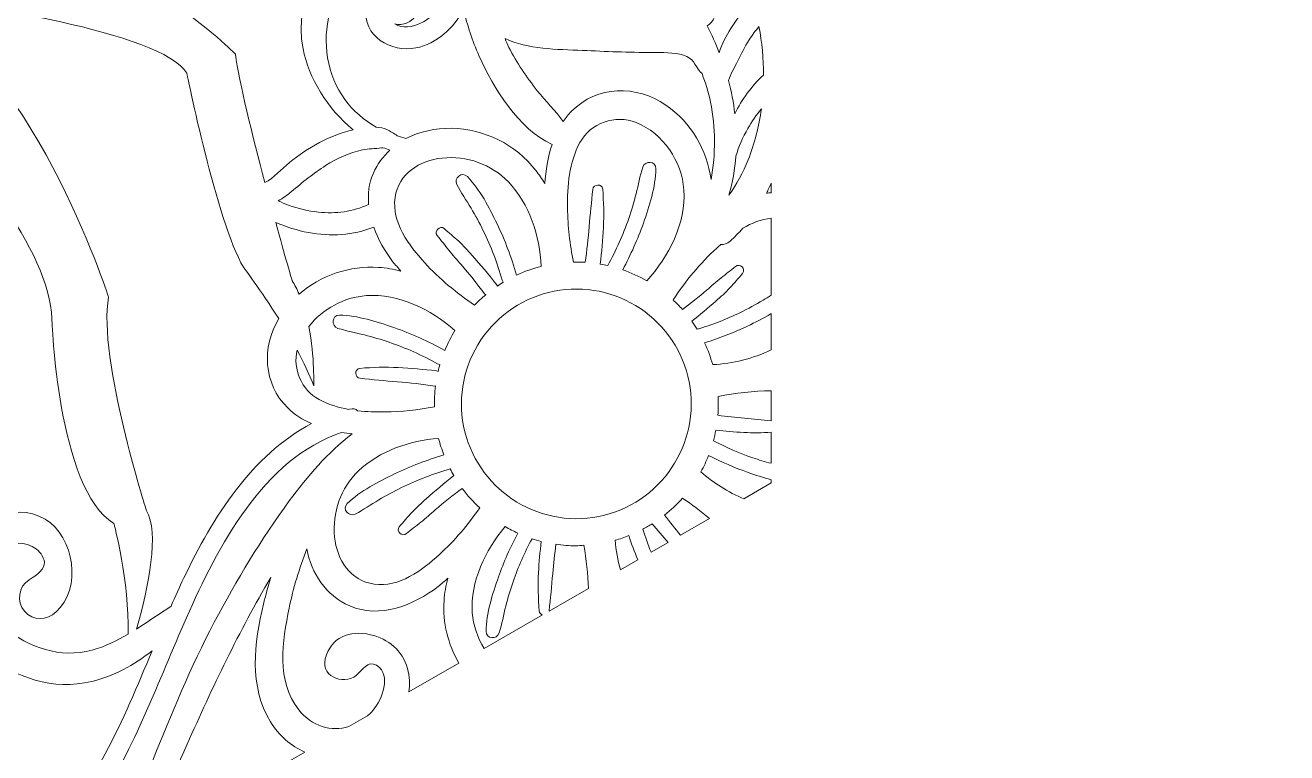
# Model space of a CAD drawing. Extents: x 7 to 992, y -718 to -282.
# Drawn here: x 656.6 to 745.9, y -463.7 to -412.1 of the extents above; entities that cross this region are included whole.
import ezdxf

# ---------------------------------------------------------------- set-up
doc = ezdxf.new("R2010")
doc.units = 0
doc.header["$MEASUREMENT"] = 0
doc.layers.add('Layer 1', color=7, linetype='Continuous')

msp = doc.modelspace()

# ---------------------------------------------------------------- linework, layer by layer
at = {"layer": 'Layer 1', "lineweight": 0}
for points, knots in [([(515.444, -282.485), (515.444, -282.485), (265.444, -282.485), (265.444, -282.485), (265.444, -282.485), (259.139, -282.485), (259.139, -282.485), (259.139, -282.485), (27.261, -282.485), (27.261, -282.485), (27.261, -282.485), (27.261, -282.863), (27.261, -282.863), (27.261, -282.863), (25.9, -282.863), (25.9, -282.863), (25.9, -282.863), (24.898, -282.863), (24.898, -282.863), (24.898, -282.863), (7.489, -306.853), (7.489, -306.853), (7.489, -306.853), (7.489, -496.33), (7.489, -496.33), (7.489, -496.33), (24.898, -524.256), (24.898, -524.256), (24.898, -524.256), (25.039, -524.256), (25.039, -524.256), (25.039, -524.256), (25.9, -525.977), (25.9, -525.977), (25.9, -525.977), (34.578, -543.332), (34.578, -543.332), (34.578, -543.332), (85.476, -645.118), (85.476, -645.118), (85.476, -645.118), (85.476, -693.393), (85.476, -693.393), (85.476, -693.602), (85.486, -693.809), (85.492, -694.016), (85.35, -694.597), (85.266, -695.2), (85.266, -695.825), (85.266, -695.825), (85.266, -710.022), (85.266, -710.022), (85.266, -714.223), (88.671, -717.628), (92.872, -717.628), (92.872, -717.628), (107.069, -717.628), (107.069, -717.628), (107.484, -717.628), (107.889, -717.586), (108.286, -717.521), (108.736, -717.547), (109.188, -717.561), (109.644, -717.561), (109.644, -717.561), (182.159, -717.561), (182.159, -717.561), (182.563, -717.561), (182.965, -717.551), (183.365, -717.531), (183.743, -717.589), (184.126, -717.628), (184.52, -717.628), (184.52, -717.628), (198.717, -717.628), (198.717, -717.628), (202.917, -717.628), (206.322, -714.223), (206.322, -710.022), (206.322, -710.022), (206.322, -695.825), (206.322, -695.825), (206.322, -695.534), (206.302, -695.248), (206.271, -694.965), (206.303, -694.465), (206.325, -693.962), (206.326, -693.453), (206.326, -693.453), (206.326, -645.118), (206.326, -645.118), (206.326, -645.118), (257.204, -543.332), (257.204, -543.332), (257.204, -543.332), (259.139, -539.46), (259.139, -539.46), (259.139, -539.46), (266.763, -524.209), (266.763, -524.209), (266.763, -524.209), (266.763, -645.118), (266.763, -645.118), (266.763, -645.118), (363.469, -645.118), (363.469, -645.118), (363.737, -645.117), (364.003, -645.104), (364.27, -645.096), (364.76, -645.195), (365.268, -645.248), (365.787, -645.248), (365.787, -645.248), (379.984, -645.248), (379.984, -645.248), (384.185, -645.248), (387.59, -641.843), (387.59, -637.643), (387.59, -637.643), (387.59, -623.445), (387.59, -623.445), (387.59, -623.12), (387.563, -622.802), (387.523, -622.487), (387.556, -621.959), (387.579, -621.428), (387.578, -620.891), (387.578, -620.891), (387.578, -584.634), (387.578, -584.634), (387.578, -584.634), (508.12, -524.362), (508.12, -524.362), (508.12, -524.362), (508.12, -717.561), (508.12, -717.561), (508.12, -717.561), (544.378, -717.561), (544.378, -717.561), (545.281, -717.563), (546.172, -717.512), (547.049, -717.417), (547.049, -717.417), (560.83, -717.417), (560.83, -717.417), (565.03, -717.417), (568.436, -714.012), (568.436, -709.811), (568.436, -709.811), (568.436, -696.131), (568.436, -696.131), (568.534, -695.251), (568.591, -694.358), (568.593, -693.453), (568.593, -693.453), (568.593, -645.118), (568.593, -645.118), (568.593, -645.118), (689.443, -645.118), (689.443, -645.118), (689.443, -645.118), (689.443, -693.393), (689.443, -693.393), (689.443, -693.594), (689.453, -693.791), (689.458, -693.99), (689.345, -694.514), (689.28, -695.056), (689.28, -695.614), (689.28, -695.614), (689.28, -709.811), (689.28, -709.811), (689.28, -714.012), (692.686, -717.417), (696.886, -717.417), (696.886, -717.417), (710.981, -717.417), (710.981, -717.417), (711.845, -717.511), (712.722, -717.561), (713.611, -717.561), (713.611, -717.561), (749.903, -717.561), (749.903, -717.561), (749.903, -717.561), (749.903, -524.209), (749.903, -524.209), (749.903, -524.209), (870.731, -584.622), (870.731, -584.622), (870.731, -584.622), (870.731, -620.95), (870.731, -620.95), (870.731, -621.353), (870.741, -621.753), (870.761, -622.151), (870.71, -622.506), (870.675, -622.865), (870.675, -623.233), (870.675, -623.233), (870.675, -637.431), (870.675, -637.431), (870.675, -641.632), (874.08, -645.036), (878.28, -645.036), (878.28, -645.036), (892.478, -645.036), (892.478, -645.036), (892.583, -645.036), (892.687, -645.025), (892.791, -645.02), (893.486, -645.081), (894.188, -645.118), (894.898, -645.118), (894.898, -645.118), (991.581, -645.118), (991.581, -645.118), (991.581, -645.118), (991.581, -282.485), (991.581, -282.485), (991.581, -282.485), (515.444, -282.485), (515.444, -282.485)], [0, 0, 0, 0, 1, 1, 1, 2, 2, 2, 3, 3, 3, 4, 4, 4, 5, 5, 5, 6, 6, 6, 7, 7, 7, 8, 8, 8, 9, 9, 9, 10, 10, 10, 11, 11, 11, 12, 12, 12, 13, 13, 13, 14, 14, 14, 15, 15, 15, 16, 16, 16, 17, 17, 17, 18, 18, 18, 19, 19, 19, 20, 20, 20, 21, 21, 21, 22, 22, 22, 23, 23, 23, 24, 24, 24, 25, 25, 25, 26, 26, 26, 27, 27, 27, 28, 28, 28, 29, 29, 29, 30, 30, 30, 31, 31, 31, 32, 32, 32, 33, 33, 33, 34, 34, 34, 35, 35, 35, 36, 36, 36, 37, 37, 37, 38, 38, 38, 39, 39, 39, 40, 40, 40, 41, 41, 41, 42, 42, 42, 43, 43, 43, 44, 44, 44, 45, 45, 45, 46, 46, 46, 47, 47, 47, 48, 48, 48, 49, 49, 49, 50, 50, 50, 51, 51, 51, 52, 52, 52, 53, 53, 53, 54, 54, 54, 55, 55, 55, 56, 56, 56, 57, 57, 57, 58, 58, 58, 59, 59, 59, 60, 60, 60, 61, 61, 61, 62, 62, 62, 63, 63, 63, 64, 64, 64, 65, 65, 65, 66, 66, 66, 67, 67, 67, 68, 68, 68, 69, 69, 69, 70, 70, 70, 71, 71, 71, 72, 72, 72, 73, 73, 73, 74, 74, 74, 74]), ([(665.29, -405.75), (669.284, -405.773), (674.697, -403.989), (675.766, -399.661), (681.159, -399.694), (685.815, -397.724), (689.918, -394.709), (689.342, -395.663), (688.837, -396.666), (688.416, -397.742), (687.459, -400.186), (686.958, -402.813), (686.94, -405.44), (686.854, -405.351), (686.776, -405.257), (686.683, -405.173), (685.066, -403.727), (682.898, -403.71), (681.017, -404.668), (677.8, -406.305), (675.539, -410.179), (676.242, -413.817), (676.639, -415.864), (677.98, -418.081), (679.791, -419.563), (678.143, -419.96), (676.577, -420.817), (675.275, -421.895), (674.72, -422.355), (674.196, -422.978), (673.543, -423.313), (672.65, -419.946), (671.727, -416.208), (671.452, -414.205), (671.452, -414.205), (664.232, -406.625), (651.547, -404.088), (651.725, -403.391), (651.865, -402.684), (651.969, -401.972), (655.908, -404.427), (660.713, -405.724), (665.29, -405.75)], [0, 0, 0, 0, 1, 1, 1, 2, 2, 2, 3, 3, 3, 4, 4, 4, 5, 5, 5, 6, 6, 6, 7, 7, 7, 8, 8, 8, 9, 9, 9, 10, 10, 10, 11, 11, 11, 12, 12, 12, 13, 13, 13, 14, 14, 14, 14]), ([(692.736, -422.452), (691.285, -420.599), (689.104, -419.498), (686.747, -419.461), (685.617, -419.444), (684.497, -419.682), (683.534, -420.187), (683.329, -420.124), (683.124, -420.056), (682.918, -419.992), (682.691, -419.823), (682.44, -419.68), (682.178, -419.549), (681.948, -419.435), (681.691, -419.391), (681.428, -419.372), (680.565, -418.888), (679.797, -418.222), (679.213, -417.427), (677.934, -415.688), (677.578, -413.33), (678.148, -411.258), (678.704, -409.232), (680.06, -407.379), (681.994, -406.486), (683.038, -406.003), (684.187, -405.893), (685.155, -406.592), (685.912, -407.139), (686.568, -408.203), (686.517, -409.159), (686.453, -410.349), (685.644, -411.505), (684.576, -412.009), (684.034, -412.266), (683.273, -412.41), (682.748, -412.053), (682.881, -412.085), (683.023, -412.104), (683.18, -412.095), (684.143, -412.037), (684.682, -411.017), (684.371, -410.146), (683.663, -408.158), (681.025, -409.304), (680.745, -410.935), (680.404, -412.916), (682.506, -414.128), (684.245, -413.762), (685.69, -413.457), (686.935, -412.367), (687.611, -411.048), (687.887, -412.16), (688.234, -413.254), (688.705, -414.309), (689.73, -416.602), (691.516, -419.526), (693.89, -420.601), (693.584, -421.508), (693.429, -422.474), (693.367, -423.384), (693.174, -423.062), (692.969, -422.749), (692.736, -422.452)], [0, 0, 0, 0, 1, 1, 1, 2, 2, 2, 3, 3, 3, 4, 4, 4, 5, 5, 5, 6, 6, 6, 7, 7, 7, 8, 8, 8, 9, 9, 9, 10, 10, 10, 11, 11, 11, 12, 12, 12, 13, 13, 13, 14, 14, 14, 15, 15, 15, 16, 16, 16, 17, 17, 17, 18, 18, 18, 19, 19, 19, 20, 20, 20, 21, 21, 21, 21]), ([(707.733, -410.797), (707.295, -411.288), (706.898, -411.807), (706.559, -412.372), (706.242, -412.898), (705.893, -413.495), (705.731, -414.092), (705.731, -414.092), (705.73, -414.099), (705.73, -414.099), (705.476, -413.456), (705.191, -412.821), (704.865, -412.203), (705.332, -411.913), (705.544, -411.294), (705.734, -410.81), (705.946, -410.27), (706.159, -409.73), (706.371, -409.19), (706.574, -408.673), (706.774, -408.156), (706.97, -407.638), (707.433, -408.531), (707.8, -409.458), (708.089, -410.409), (707.967, -410.536), (707.849, -410.667), (707.733, -410.797)], [0, 0, 0, 0, 1, 1, 1, 2, 2, 2, 3, 3, 3, 4, 4, 4, 5, 5, 5, 6, 6, 6, 7, 7, 7, 8, 8, 8, 9, 9, 9, 9]), ([(668.011, -415.543), (668.011, -415.543), (670.115, -426.062), (672.027, -429.313), (672.027, -429.313), (673.238, -430.909), (674.519, -432.954), (673.32, -434.996), (673.416, -437.566), (675.163, -439.29), (675.644, -439.764), (676.225, -440.123), (676.853, -440.401), (672.611, -442.606), (669.831, -447.081), (667.811, -451.322), (667.492, -451.991), (667.19, -452.667), (666.893, -453.344), (666.07, -453.871), (665.27, -454.442), (664.444, -454.966), (665.326, -451.897), (666.072, -448.181), (665.142, -446.527), (665.142, -446.527), (661.699, -435.817), (662.464, -431.417), (662.464, -431.417), (656.773, -413.843), (648.013, -410.755), (648.211, -410.552), (648.397, -410.34), (648.579, -410.125), (652.471, -410.627), (666.208, -412.592), (668.011, -415.543)], [0, 0, 0, 0, 1, 1, 1, 2, 2, 2, 3, 3, 3, 4, 4, 4, 5, 5, 5, 6, 6, 6, 7, 7, 7, 8, 8, 8, 9, 9, 9, 10, 10, 10, 11, 11, 11, 12, 12, 12, 12]), ([(707.716, -416.975), (707.37, -417.424), (707.089, -417.919), (706.835, -418.427), (706.74, -417.632), (706.587, -416.842), (706.378, -416.06), (706.565, -415.58), (706.797, -415.139), (707.044, -414.687), (707.326, -414.17), (707.51, -413.698), (707.847, -413.182), (708.057, -412.862), (708.308, -412.528), (708.544, -412.248), (708.756, -413.373), (708.857, -414.524), (708.862, -415.688), (708.429, -416.064), (708.063, -416.524), (707.716, -416.975)], [0, 0, 0, 0, 1, 1, 1, 2, 2, 2, 3, 3, 3, 4, 4, 4, 5, 5, 5, 6, 6, 6, 7, 7, 7, 7]), ([(703.201, -414.285), (703.928, -414.514), (703.946, -414.92), (704.367, -415.463), (704.367, -415.463), (704.507, -415.578), (704.507, -415.578), (704.755, -416.231), (704.967, -416.901), (705.111, -417.602), (705.484, -419.409), (705.476, -421.278), (705.15, -423.095), (704.855, -420.996), (703.731, -419.033), (701.953, -417.815), (699.863, -416.384), (697.081, -416.402), (695.256, -418.252), (695.039, -418.473), (694.852, -418.72), (694.678, -418.978), (694.115, -418.212), (693.433, -417.548), (692.839, -416.793), (692.078, -415.825), (691.39, -414.822), (690.83, -413.723), (690.725, -413.517), (690.648, -413.298), (690.552, -413.087), (692.194, -413.875), (694.221, -413.853), (696.047, -413.937), (697.686, -414.013), (699.321, -414.079), (700.962, -414.084), (701.707, -414.086), (702.481, -414.057), (703.201, -414.285)], [0, 0, 0, 0, 1, 1, 1, 2, 2, 2, 3, 3, 3, 4, 4, 4, 5, 5, 5, 6, 6, 6, 7, 7, 7, 8, 8, 8, 9, 9, 9, 10, 10, 10, 11, 11, 11, 12, 12, 12, 13, 13, 13, 13]), ([(639.14, -471.974), (637.841, -470.718), (635.896, -470.507), (634.263, -471.243), (633.332, -471.662), (632.536, -472.336), (631.965, -473.184), (631.804, -473.422), (631.668, -473.658), (631.552, -473.895), (631.436, -473.658), (631.3, -473.422), (631.138, -473.184), (630.567, -472.336), (629.771, -471.662), (628.841, -471.243), (627.208, -470.507), (625.263, -470.718), (623.964, -471.974), (624.858, -468.197), (623.219, -463.827), (620.138, -461.427), (617.996, -459.759), (615.239, -459.245), (612.776, -460.538), (610.501, -461.731), (608.765, -464.469), (609.565, -467.081), (610.201, -469.153), (613.237, -470.421), (614.613, -468.245), (615.026, -467.592), (614.711, -466.754), (615.055, -466.132), (615.455, -465.408), (616.503, -465.552), (617.151, -465.809), (617.981, -466.138), (618.523, -466.871), (618.752, -467.715), (619.239, -469.507), (618.529, -471.795), (616.989, -472.878), (615.232, -474.112), (612.221, -473.686), (610.291, -473.108), (605.841, -471.777), (602.971, -467.706), (600.876, -463.81), (599.604, -461.445), (598.578, -458.972), (597.55, -456.499), (597.665, -456.592), (597.79, -456.672), (597.909, -456.761), (597.992, -457.018), (598.074, -457.266), (598.152, -457.498), (598.114, -457.294), (598.086, -457.082), (598.059, -456.871), (599.207, -457.706), (600.481, -458.358), (601.819, -458.682), (604.616, -459.358), (607.167, -458.38), (609.435, -456.755), (610.574, -455.937), (611.384, -454.987), (611.647, -453.581), (611.891, -452.269), (611.771, -450.904), (611.264, -449.667), (610.328, -447.385), (607.431, -445.821), (605.13, -447.172), (603.042, -448.399), (602.512, -452.136), (604.352, -453.749), (605.026, -454.34), (605.97, -454.437), (606.595, -453.699), (607.157, -453.034), (607.04, -451.949), (606.271, -451.478), (605.921, -451.265), (605.279, -450.844), (605.193, -450.398), (605.117, -450.005), (605.453, -449.515), (605.74, -449.299), (606.549, -448.691), (607.569, -448.758), (608.347, -449.386), (609.14, -450.027), (609.445, -451.108), (609.443, -452.094), (609.441, -453.334), (609.022, -454.113), (608.05, -454.862), (606.232, -456.264), (604.083, -457.081), (601.794, -456.454), (600.38, -456.066), (599.151, -455.309), (597.949, -454.504), (598.023, -451.011), (598.958, -447.483), (598.958, -447.483), (602.974, -444.997), (603.356, -432.948), (603.356, -432.948), (603.482, -428.136), (609.391, -421.065), (613.371, -416.833), (613.038, -417.42), (612.743, -418.025), (612.535, -418.67), (611.704, -421.244), (611.215, -423.896), (610.862, -426.574), (610.268, -431.077), (610.866, -435.421), (612.499, -439.653), (614.087, -443.771), (616.157, -448.1), (619.417, -451.177), (622.476, -454.062), (625.808, -454.957), (629.663, -455.319), (629.714, -455.414), (629.808, -455.484), (629.947, -455.477), (630.27, -455.459), (630.587, -455.44), (630.902, -455.419), (631.217, -455.44), (631.534, -455.459), (631.857, -455.477), (631.996, -455.484), (632.09, -455.414), (632.141, -455.319), (635.996, -454.957), (639.328, -454.062), (642.386, -451.177), (645.647, -448.1), (647.717, -443.771), (649.305, -439.653), (650.938, -435.421), (651.537, -431.077), (650.941, -426.574), (650.589, -423.896), (650.1, -421.244), (649.269, -418.67), (649.061, -418.025), (648.766, -417.42), (648.433, -416.833), (652.414, -421.065), (658.321, -428.136), (658.448, -432.948), (658.448, -432.948), (658.83, -444.997), (662.847, -447.483), (662.847, -447.483), (663.936, -451.588), (663.856, -455.325), (663.055, -455.796), (662.222, -456.203), (661.31, -456.454), (659.021, -457.081), (656.872, -456.264), (655.053, -454.862), (654.081, -454.113), (653.662, -453.334), (653.66, -452.094), (653.658, -451.108), (653.963, -450.027), (654.757, -449.386), (655.534, -448.758), (656.555, -448.691), (657.362, -449.299), (657.65, -449.515), (657.986, -450.005), (657.91, -450.398), (657.824, -450.844), (657.183, -451.265), (656.833, -451.478), (656.064, -451.949), (655.947, -453.034), (656.509, -453.699), (657.134, -454.437), (658.077, -454.34), (658.752, -453.749), (660.592, -452.136), (660.062, -448.399), (657.974, -447.172), (655.673, -445.821), (652.774, -447.385), (651.839, -449.667), (651.332, -450.904), (651.213, -452.269), (651.457, -453.581), (651.72, -454.987), (652.529, -455.937), (653.669, -456.755), (655.936, -458.38), (658.486, -459.358), (661.284, -458.682), (662.821, -458.31), (664.283, -457.52), (665.554, -456.499), (664.525, -458.972), (663.5, -461.445), (662.228, -463.81), (660.133, -467.706), (657.262, -471.777), (652.813, -473.108), (650.882, -473.686), (647.871, -474.112), (646.113, -472.878), (644.574, -471.795), (643.864, -469.507), (644.352, -467.715), (644.581, -466.871), (645.123, -466.138), (645.952, -465.809), (646.6, -465.552), (647.648, -465.408), (648.049, -466.132), (648.393, -466.754), (648.077, -467.592), (648.49, -468.245), (649.866, -470.421), (652.902, -469.153), (653.537, -467.081), (654.338, -464.469), (652.603, -461.731), (650.327, -460.538), (647.863, -459.245), (645.107, -459.759), (642.966, -461.427), (639.885, -463.827), (638.245, -468.197), (639.14, -471.974)], [0, 0, 0, 0, 1, 1, 1, 2, 2, 2, 3, 3, 3, 4, 4, 4, 5, 5, 5, 6, 6, 6, 7, 7, 7, 8, 8, 8, 9, 9, 9, 10, 10, 10, 11, 11, 11, 12, 12, 12, 13, 13, 13, 14, 14, 14, 15, 15, 15, 16, 16, 16, 17, 17, 17, 18, 18, 18, 19, 19, 19, 20, 20, 20, 21, 21, 21, 22, 22, 22, 23, 23, 23, 24, 24, 24, 25, 25, 25, 26, 26, 26, 27, 27, 27, 28, 28, 28, 29, 29, 29, 30, 30, 30, 31, 31, 31, 32, 32, 32, 33, 33, 33, 34, 34, 34, 35, 35, 35, 36, 36, 36, 37, 37, 37, 38, 38, 38, 39, 39, 39, 40, 40, 40, 41, 41, 41, 42, 42, 42, 43, 43, 43, 44, 44, 44, 45, 45, 45, 46, 46, 46, 47, 47, 47, 48, 48, 48, 49, 49, 49, 50, 50, 50, 51, 51, 51, 52, 52, 52, 53, 53, 53, 54, 54, 54, 55, 55, 55, 56, 56, 56, 57, 57, 57, 58, 58, 58, 59, 59, 59, 60, 60, 60, 61, 61, 61, 62, 62, 62, 63, 63, 63, 64, 64, 64, 65, 65, 65, 66, 66, 66, 67, 67, 67, 68, 68, 68, 69, 69, 69, 70, 70, 70, 71, 71, 71, 72, 72, 72, 73, 73, 73, 74, 74, 74, 75, 75, 75, 76, 76, 76, 77, 77, 77, 78, 78, 78, 79, 79, 79, 80, 80, 80, 81, 81, 81, 81]), ([(708.713, -418.082), (708.543, -419.317), (708.233, -420.533), (707.777, -421.695), (707.414, -422.618), (706.941, -423.429), (706.418, -424.21), (706.671, -423.294), (706.837, -422.366), (706.908, -421.432), (707.119, -420.751), (707.398, -420.091), (707.754, -419.472), (708.034, -418.982), (708.359, -418.522), (708.713, -418.082)], [0, 0, 0, 0, 1, 1, 1, 2, 2, 2, 3, 3, 3, 4, 4, 4, 5, 5, 5, 5]), ([(700.307, -422.216), (700.108, -422.835), (700.001, -423.476), (699.838, -424.105), (699.688, -424.692), (699.517, -425.274), (699.32, -425.848), (698.925, -427.006), (698.421, -428.121), (697.832, -429.192), (697.656, -429.152), (697.481, -429.116), (697.303, -429.086), (697.399, -428.223), (697.476, -427.357), (697.523, -426.49), (697.571, -425.578), (697.544, -424.687), (697.47, -423.776), (697.438, -423.371), (696.806, -423.395), (696.767, -423.791), (696.677, -424.673), (696.587, -425.55), (696.515, -426.434), (696.445, -427.278), (696.348, -428.12), (696.232, -428.959), (695.954, -428.942), (695.675, -428.942), (695.395, -428.948), (695.147, -427.688), (694.997, -426.405), (694.978, -425.123), (694.954, -423.569), (695.101, -421.863), (695.854, -420.473), (696.61, -419.077), (698.367, -418.457), (699.835, -419.047), (701.755, -419.82), (703.079, -421.789), (703.221, -423.828), (703.387, -426.194), (702.157, -428.564), (700.596, -430.271), (700.049, -429.956), (699.479, -429.694), (698.891, -429.491), (699.46, -428.425), (699.959, -427.322), (700.357, -426.181), (700.783, -424.965), (701.219, -423.625), (701.238, -422.329), (701.246, -421.774), (700.465, -421.72), (700.307, -422.216)], [0, 0, 0, 0, 1, 1, 1, 2, 2, 2, 3, 3, 3, 4, 4, 4, 5, 5, 5, 6, 6, 6, 7, 7, 7, 8, 8, 8, 9, 9, 9, 10, 10, 10, 11, 11, 11, 12, 12, 12, 13, 13, 13, 14, 14, 14, 15, 15, 15, 16, 16, 16, 17, 17, 17, 18, 18, 18, 19, 19, 19, 19]), ([(680.89, -424.87), (679.773, -425.36), (678.559, -425.539), (677.337, -425.402), (676.61, -425.321), (675.895, -425.159), (675.208, -424.907), (674.963, -424.817), (674.725, -424.709), (674.486, -424.601), (674.819, -424.409), (675.133, -424.185), (675.429, -423.939), (676.206, -423.294), (676.991, -422.645), (677.846, -422.103), (678.639, -421.6), (679.527, -421.186), (680.451, -420.995), (680.9, -420.902), (681.352, -420.911), (681.799, -420.845), (681.799, -420.845), (681.905, -420.833), (681.905, -420.833), (682.068, -420.898), (682.233, -420.95), (682.399, -421.001), (681.918, -421.449), (681.51, -421.984), (681.226, -422.638), (680.909, -423.366), (680.826, -424.121), (680.89, -424.87)], [0, 0, 0, 0, 1, 1, 1, 2, 2, 2, 3, 3, 3, 4, 4, 4, 5, 5, 5, 6, 6, 6, 7, 7, 7, 8, 8, 8, 9, 9, 9, 10, 10, 10, 11, 11, 11, 11]), ([(687.14, -423.453), (687.438, -424.029), (687.814, -424.557), (688.143, -425.116), (688.452, -425.64), (688.745, -426.174), (689.013, -426.721), (689.564, -427.846), (690.008, -429.017), (690.353, -430.222), (690.353, -430.222), (690.428, -430.367), (690.428, -430.367), (690.284, -430.453), (690.148, -430.552), (690.01, -430.645), (690.01, -430.645), (689.951, -430.527), (689.951, -430.527), (689.392, -429.822), (688.812, -429.134), (688.21, -428.464), (687.907, -428.126), (687.608, -427.774), (687.273, -427.469), (686.934, -427.162), (686.589, -426.862), (686.24, -426.566), (685.934, -426.306), (685.499, -426.764), (685.75, -427.071), (686.025, -427.408), (686.296, -427.748), (686.563, -428.093), (686.836, -428.448), (687.149, -428.774), (687.44, -429.116), (688.014, -429.792), (688.566, -430.486), (689.1, -431.195), (689.1, -431.195), (689.182, -431.265), (689.182, -431.265), (688.907, -431.493), (688.646, -431.735), (688.396, -431.993), (687.114, -431.126), (685.897, -430.133), (684.862, -428.992), (683.748, -427.759), (682.51, -426.136), (682.764, -424.373), (683.01, -422.664), (684.493, -421.738), (686.103, -421.568), (687.825, -421.387), (689.593, -422.005), (690.789, -423.263), (692.295, -424.846), (693.013, -427.097), (693.122, -429.25), (692.517, -429.403), (691.933, -429.611), (691.373, -429.869), (691.012, -428.621), (690.551, -427.401), (689.985, -426.23), (689.426, -425.07), (688.789, -423.813), (687.886, -422.883), (687.502, -422.488), (686.898, -422.984), (687.14, -423.453)], [0, 0, 0, 0, 1, 1, 1, 2, 2, 2, 3, 3, 3, 4, 4, 4, 5, 5, 5, 6, 6, 6, 7, 7, 7, 8, 8, 8, 9, 9, 9, 10, 10, 10, 11, 11, 11, 12, 12, 12, 13, 13, 13, 14, 14, 14, 15, 15, 15, 16, 16, 16, 17, 17, 17, 18, 18, 18, 19, 19, 19, 20, 20, 20, 21, 21, 21, 22, 22, 22, 23, 23, 23, 24, 24, 24, 24]), ([(709.073, -424.063), (709.197, -423.83), (709.3, -423.585), (709.412, -423.346), (709.412, -423.346), (709.412, -424.027), (709.412, -424.027), (709.3, -424.042), (709.186, -424.041), (709.073, -424.063)], [0, 0, 0, 0, 1, 1, 1, 2, 2, 2, 3, 3, 3, 3]), ([(676.632, -426.85), (678.179, -427.145), (679.795, -427.057), (681.248, -426.468), (681.566, -427.345), (682.043, -428.179), (682.59, -428.899), (682.772, -429.138), (682.982, -429.356), (683.179, -429.584), (682.661, -429.453), (682.135, -429.354), (681.597, -429.32), (679.553, -429.187), (677.499, -429.884), (675.965, -431.218), (675.819, -430.884), (675.658, -430.563), (675.47, -430.27), (675.47, -430.27), (674.964, -428.528), (674.309, -426.145), (675.058, -426.451), (675.838, -426.698), (676.632, -426.85)], [0, 0, 0, 0, 1, 1, 1, 2, 2, 2, 3, 3, 3, 4, 4, 4, 5, 5, 5, 6, 6, 6, 7, 7, 7, 8, 8, 8, 8]), ([(708.833, -431.647), (708.31, -431.956), (707.775, -432.248), (707.23, -432.517), (706.242, -433), (705.214, -433.388), (704.164, -433.711), (704.045, -433.519), (703.92, -433.331), (703.788, -433.146), (704.363, -432.68), (704.935, -432.209), (705.486, -431.714), (705.823, -431.411), (706.176, -431.112), (706.481, -430.776), (706.788, -430.438), (707.088, -430.093), (707.384, -429.744), (707.644, -429.437), (707.186, -429.003), (706.879, -429.254), (706.542, -429.529), (706.202, -429.8), (705.857, -430.066), (705.502, -430.34), (705.176, -430.653), (704.834, -430.943), (704.277, -431.416), (703.701, -431.866), (703.122, -432.31), (702.911, -432.075), (702.688, -431.849), (702.454, -431.632), (703.344, -430.296), (704.369, -429.025), (705.555, -427.952), (705.648, -427.868), (705.745, -427.784), (705.842, -427.7), (706.069, -427.705), (706.301, -427.637), (706.497, -427.461), (706.814, -427.179), (707.112, -426.873), (707.396, -426.55), (708.026, -426.174), (708.704, -425.898), (709.412, -425.836), (709.412, -425.836), (709.412, -431.286), (709.412, -431.286), (709.221, -431.408), (709.029, -431.531), (708.833, -431.647)], [0, 0, 0, 0, 1, 1, 1, 2, 2, 2, 3, 3, 3, 4, 4, 4, 5, 5, 5, 6, 6, 6, 7, 7, 7, 8, 8, 8, 9, 9, 9, 10, 10, 10, 11, 11, 11, 12, 12, 12, 13, 13, 13, 14, 14, 14, 15, 15, 15, 16, 16, 16, 17, 17, 17, 18, 18, 18, 18]), ([(696.779, -447.053), (692.341, -447.698), (688.198, -444.614), (687.551, -440.173), (687.238, -438.022), (687.781, -435.878), (689.08, -434.135), (690.38, -432.392), (692.28, -431.259), (694.431, -430.946), (696.581, -430.632), (698.727, -431.175), (700.47, -432.475), (702.213, -433.774), (703.345, -435.675), (703.658, -437.826), (704.306, -442.267), (701.219, -446.406), (696.779, -447.053)], [0, 0, 0, 0, 1, 1, 1, 2, 2, 2, 3, 3, 3, 4, 4, 4, 5, 5, 5, 6, 6, 6, 6]), ([(678.712, -433.643), (679.331, -433.841), (679.972, -433.949), (680.602, -434.111), (681.189, -434.263), (681.771, -434.433), (682.345, -434.629), (683.529, -435.034), (684.671, -435.55), (685.766, -436.157), (685.766, -436.157), (685.942, -436.213), (685.942, -436.213), (685.897, -436.373), (685.85, -436.534), (685.812, -436.696), (685.812, -436.696), (685.69, -436.656), (685.69, -436.656), (684.791, -436.553), (683.89, -436.476), (682.986, -436.427), (682.074, -436.378), (681.184, -436.406), (680.273, -436.48), (679.866, -436.513), (679.892, -437.144), (680.287, -437.184), (681.169, -437.272), (682.046, -437.363), (682.93, -437.435), (683.814, -437.508), (684.695, -437.607), (685.573, -437.732), (685.573, -437.732), (685.628, -437.728), (685.628, -437.728), (685.566, -438.218), (685.541, -438.714), (685.553, -439.213), (684.393, -439.426), (683.212, -439.551), (682.035, -439.569), (681.409, -439.578), (680.759, -439.557), (680.113, -439.483), (679.971, -439.369), (679.781, -439.311), (679.547, -439.37), (679.547, -439.37), (679.481, -439.389), (679.481, -439.389), (678.745, -439.257), (678.03, -439.042), (677.384, -438.692), (676.136, -438.016), (675.515, -436.538), (675.819, -435.183), (676.283, -436.045), (676.7, -436.915), (677, -437.729), (677, -437.729), (677.078, -435.685), (676.654, -433.521), (677.626, -432.263), (679.158, -431.435), (680.739, -431.325), (683.023, -431.165), (685.306, -432.307), (686.997, -433.79), (686.72, -434.247), (686.491, -434.725), (686.291, -435.212), (685.135, -434.572), (683.926, -434.028), (682.677, -433.592), (681.461, -433.167), (680.121, -432.731), (678.825, -432.711), (678.27, -432.704), (678.216, -433.485), (678.712, -433.643)], [0, 0, 0, 0, 1, 1, 1, 2, 2, 2, 3, 3, 3, 4, 4, 4, 5, 5, 5, 6, 6, 6, 7, 7, 7, 8, 8, 8, 9, 9, 9, 10, 10, 10, 11, 11, 11, 12, 12, 12, 13, 13, 13, 14, 14, 14, 15, 15, 15, 16, 16, 16, 17, 17, 17, 18, 18, 18, 19, 19, 19, 20, 20, 20, 21, 21, 21, 22, 22, 22, 23, 23, 23, 24, 24, 24, 25, 25, 25, 26, 26, 26, 27, 27, 27, 27]), ([(705.263, -436.213), (705.111, -435.683), (704.927, -435.166), (704.692, -434.674), (705.726, -434.344), (706.742, -433.961), (707.72, -433.49), (708.279, -433.22), (708.858, -432.93), (709.412, -432.601), (709.412, -432.601), (709.412, -435.156), (709.412, -435.156), (708.129, -435.803), (706.678, -436.145), (705.263, -436.213)], [0, 0, 0, 0, 1, 1, 1, 2, 2, 2, 3, 3, 3, 4, 4, 4, 5, 5, 5, 5]), ([(707.517, -440.018), (706.885, -439.967), (706.257, -439.885), (705.628, -439.807), (705.663, -439.365), (705.675, -438.92), (705.65, -438.473), (706.89, -438.232), (708.152, -438.087), (709.412, -438.067), (709.412, -438.067), (709.412, -440.199), (709.412, -440.199), (708.78, -440.136), (708.15, -440.07), (707.517, -440.018)], [0, 0, 0, 0, 1, 1, 1, 2, 2, 2, 3, 3, 3, 4, 4, 4, 5, 5, 5, 5]), ([(643.981, -462.748), (646.367, -460.813), (649.896, -460.968), (651.62, -463.737), (652.303, -464.835), (652.772, -467.181), (651.225, -467.844), (650.597, -468.113), (649.73, -467.921), (649.435, -467.272), (649.113, -466.564), (649.385, -465.875), (648.802, -465.238), (647.579, -463.902), (645.163, -464.442), (644.052, -465.636), (642.937, -466.835), (642.74, -468.665), (643.054, -470.209), (643.396, -471.888), (644.421, -473.496), (645.97, -474.29), (647.748, -475.203), (650.222, -475.037), (652.125, -474.659), (656.243, -473.842), (659.347, -470.893), (661.602, -467.498), (664.328, -463.393), (666, -458.664), (667.979, -454.179), (670.203, -449.133), (673.419, -442.909), (678.974, -441.023), (679.223, -441.066), (679.472, -441.102), (679.719, -441.129), (677.99, -442.457), (676.565, -444.123), (675.27, -445.88), (673.267, -448.593), (671.537, -451.507), (669.958, -454.484), (668.265, -457.677), (666.934, -460.996), (665.571, -464.336), (664.471, -467.035), (662.772, -469.537), (660.615, -471.502), (658.446, -473.479), (655.858, -474.989), (653.039, -475.822), (650.414, -476.598), (647.232, -477.103), (644.607, -476.077), (638.85, -473.825), (639.874, -466.076), (643.981, -462.748)], [0, 0, 0, 0, 1, 1, 1, 2, 2, 2, 3, 3, 3, 4, 4, 4, 5, 5, 5, 6, 6, 6, 7, 7, 7, 8, 8, 8, 9, 9, 9, 10, 10, 10, 11, 11, 11, 12, 12, 12, 13, 13, 13, 14, 14, 14, 15, 15, 15, 16, 16, 16, 17, 17, 17, 18, 18, 18, 19, 19, 19, 19]), ([(685.902, -449.683), (684.671, -450.798), (683.047, -452.036), (681.285, -451.782), (679.575, -451.536), (678.648, -450.054), (678.48, -448.443), (678.299, -446.721), (678.916, -444.954), (680.174, -443.757), (681.68, -442.325), (683.789, -441.607), (685.845, -441.445), (685.944, -441.849), (686.077, -442.239), (686.225, -442.623), (685.025, -442.978), (683.853, -443.421), (682.727, -443.964), (681.565, -444.523), (680.309, -445.161), (679.379, -446.064), (678.984, -446.448), (679.481, -447.051), (679.948, -446.81), (680.525, -446.513), (681.054, -446.137), (681.612, -445.807), (682.137, -445.497), (682.67, -445.205), (683.217, -444.937), (684.327, -444.393), (685.482, -443.956), (686.67, -443.613), (686.752, -443.771), (686.831, -443.932), (686.921, -444.085), (686.253, -444.619), (685.597, -445.168), (684.96, -445.739), (684.622, -446.043), (684.271, -446.342), (683.965, -446.678), (683.658, -447.016), (683.358, -447.361), (683.063, -447.709), (682.802, -448.017), (683.261, -448.451), (683.566, -448.2), (683.903, -447.924), (684.244, -447.653), (684.589, -447.388), (684.944, -447.114), (685.271, -446.801), (685.612, -446.51), (686.232, -445.985), (686.869, -445.481), (687.517, -444.99), (687.884, -445.485), (688.301, -445.945), (688.759, -446.37), (687.927, -447.571), (686.98, -448.708), (685.902, -449.683)], [0, 0, 0, 0, 1, 1, 1, 2, 2, 2, 3, 3, 3, 4, 4, 4, 5, 5, 5, 6, 6, 6, 7, 7, 7, 8, 8, 8, 9, 9, 9, 10, 10, 10, 11, 11, 11, 12, 12, 12, 13, 13, 13, 14, 14, 14, 15, 15, 15, 16, 16, 16, 17, 17, 17, 18, 18, 18, 19, 19, 19, 20, 20, 20, 21, 21, 21, 21]), ([(708.102, -442.825), (707.143, -442.497), (706.22, -442.08), (705.319, -441.617), (705.387, -441.367), (705.44, -441.114), (705.486, -440.859), (706.144, -440.924), (706.801, -440.991), (707.46, -441.026), (708.116, -441.062), (708.763, -441.047), (709.412, -441.015), (709.412, -441.015), (709.412, -443.214), (709.412, -443.214), (708.973, -443.093), (708.533, -442.972), (708.102, -442.825)], [0, 0, 0, 0, 1, 1, 1, 2, 2, 2, 3, 3, 3, 4, 4, 4, 5, 5, 5, 6, 6, 6, 6]), ([(704.428, -443.816), (704.635, -443.437), (704.818, -443.05), (704.975, -442.652), (705.882, -443.109), (706.81, -443.526), (707.77, -443.862), (708.298, -444.047), (708.851, -444.227), (709.412, -444.377), (709.412, -444.377), (709.412, -444.605), (709.412, -444.605), (709.412, -444.605), (707.474, -445.725), (707.474, -445.725), (706.354, -445.269), (705.308, -444.594), (704.428, -443.816)], [0, 0, 0, 0, 1, 1, 1, 2, 2, 2, 3, 3, 3, 4, 4, 4, 5, 5, 5, 6, 6, 6, 6]), ([(701.846, -446.883), (702.301, -446.521), (702.731, -446.123), (703.122, -445.681), (703.781, -446.13), (704.422, -446.615), (705.03, -447.135), (705.03, -447.135), (702.988, -448.314), (702.988, -448.314), (702.594, -447.848), (702.221, -447.365), (701.846, -446.883)], [0, 0, 0, 0, 1, 1, 1, 2, 2, 2, 3, 3, 3, 4, 4, 4, 4]), ([(690.568, -447.703), (690.857, -447.871), (691.154, -448.024), (691.456, -448.163), (690.931, -449.167), (690.463, -450.202), (690.088, -451.273), (689.663, -452.489), (689.227, -453.829), (689.208, -455.124), (689.199, -455.68), (689.981, -455.734), (690.14, -455.237), (690.338, -454.619), (690.445, -453.978), (690.607, -453.349), (690.759, -452.761), (690.929, -452.179), (691.125, -451.605), (691.484, -450.554), (691.943, -449.543), (692.464, -448.563), (692.677, -448.633), (692.894, -448.694), (693.111, -448.749), (693.034, -449.486), (692.963, -450.224), (692.923, -450.964), (692.874, -451.876), (692.902, -452.767), (692.976, -453.677), (692.988, -453.834), (693.092, -453.925), (693.215, -453.957), (693.215, -453.957), (689.071, -456.35), (689.071, -456.35), (688.6, -455.579), (688.3, -454.703), (688.236, -453.807), (688.082, -451.593), (689.15, -449.378), (690.568, -447.703)], [0, 0, 0, 0, 1, 1, 1, 2, 2, 2, 3, 3, 3, 4, 4, 4, 5, 5, 5, 6, 6, 6, 7, 7, 7, 8, 8, 8, 9, 9, 9, 10, 10, 10, 11, 11, 11, 12, 12, 12, 13, 13, 13, 14, 14, 14, 14]), ([(700.98, -447.5), (701.347, -447.948), (701.717, -448.393), (702.099, -448.828), (702.099, -448.828), (700.902, -449.518), (700.902, -449.518), (700.687, -448.981), (700.487, -448.437), (700.311, -447.885), (700.538, -447.765), (700.762, -447.638), (700.98, -447.5)], [0, 0, 0, 0, 1, 1, 1, 2, 2, 2, 3, 3, 3, 4, 4, 4, 4]), ([(699.957, -450.064), (699.957, -450.064), (698.722, -450.777), (698.722, -450.777), (698.529, -450.086), (698.408, -449.374), (698.355, -448.669), (698.685, -448.576), (699.008, -448.466), (699.324, -448.341), (699.514, -448.923), (699.728, -449.497), (699.957, -450.064)], [0, 0, 0, 0, 1, 1, 1, 2, 2, 2, 3, 3, 3, 4, 4, 4, 4]), ([(683.645, -457.771), (683.283, -456.464), (682.29, -455.665), (681.013, -455.366), (679.545, -455.021), (678.21, -455.524), (677.822, -457.08), (677.477, -458.466), (679.377, -459.007), (680.181, -458.103), (680.579, -457.656), (681.05, -457.09), (681.658, -457.701), (682.487, -458.533), (681.727, -460.168), (681.1, -460.857), (681.007, -460.959), (680.904, -461.033), (680.806, -461.122), (680.806, -461.122), (679.49, -461.881), (679.49, -461.881), (678.239, -462.263), (676.873, -461.871), (675.94, -460.689), (674.329, -458.646), (674.773, -455.835), (675.263, -453.473), (675.557, -452.053), (675.976, -450.644), (676.51, -449.284), (676.845, -451.022), (677.828, -452.573), (679.549, -453.321), (681.689, -454.251), (684.07, -453.277), (685.811, -451.956), (686.05, -451.775), (686.268, -451.563), (686.495, -451.368), (686.364, -451.885), (686.266, -452.412), (686.231, -452.95), (686.131, -454.499), (686.513, -456.052), (687.28, -457.383), (687.28, -457.383), (683.75, -459.421), (683.75, -459.421), (683.821, -458.88), (683.797, -458.325), (683.645, -457.771)], [0, 0, 0, 0, 1, 1, 1, 2, 2, 2, 3, 3, 3, 4, 4, 4, 5, 5, 5, 6, 6, 6, 7, 7, 7, 8, 8, 8, 9, 9, 9, 10, 10, 10, 11, 11, 11, 12, 12, 12, 13, 13, 13, 14, 14, 14, 15, 15, 15, 16, 16, 16, 17, 17, 17, 17]), ([(696.455, -452.086), (696.455, -452.086), (693.671, -453.694), (693.671, -453.694), (693.671, -453.694), (693.68, -453.663), (693.68, -453.663), (693.769, -452.781), (693.859, -451.904), (693.932, -451.02), (693.988, -450.33), (694.074, -449.643), (694.163, -448.956), (694.631, -449.024), (695.106, -449.063), (695.584, -449.063), (695.766, -449.063), (695.948, -449.033), (696.131, -449.023), (696.315, -450.035), (696.417, -451.06), (696.455, -452.086)], [0, 0, 0, 0, 1, 1, 1, 2, 2, 2, 3, 3, 3, 4, 4, 4, 5, 5, 5, 6, 6, 6, 7, 7, 7, 7]), ([(663.346, -470.947), (665.487, -468.626), (666.775, -465.991), (668.039, -463.134), (669.813, -459.125), (671.711, -455.109), (673.956, -451.314), (673.766, -451.934), (673.594, -452.561), (673.44, -453.195), (672.772, -455.967), (672.403, -458.994), (673.94, -461.552), (674.526, -462.529), (675.39, -463.251), (676.37, -463.683), (676.37, -463.683), (662.734, -471.555), (662.734, -471.555), (662.937, -471.35), (663.15, -471.16), (663.346, -470.947)], [0, 0, 0, 0, 1, 1, 1, 2, 2, 2, 3, 3, 3, 4, 4, 4, 5, 5, 5, 6, 6, 6, 7, 7, 7, 7])]:
    msp.add_open_spline(points, degree=3, knots=knots, dxfattribs=at)

doc.saveas('drawing.dxf')
